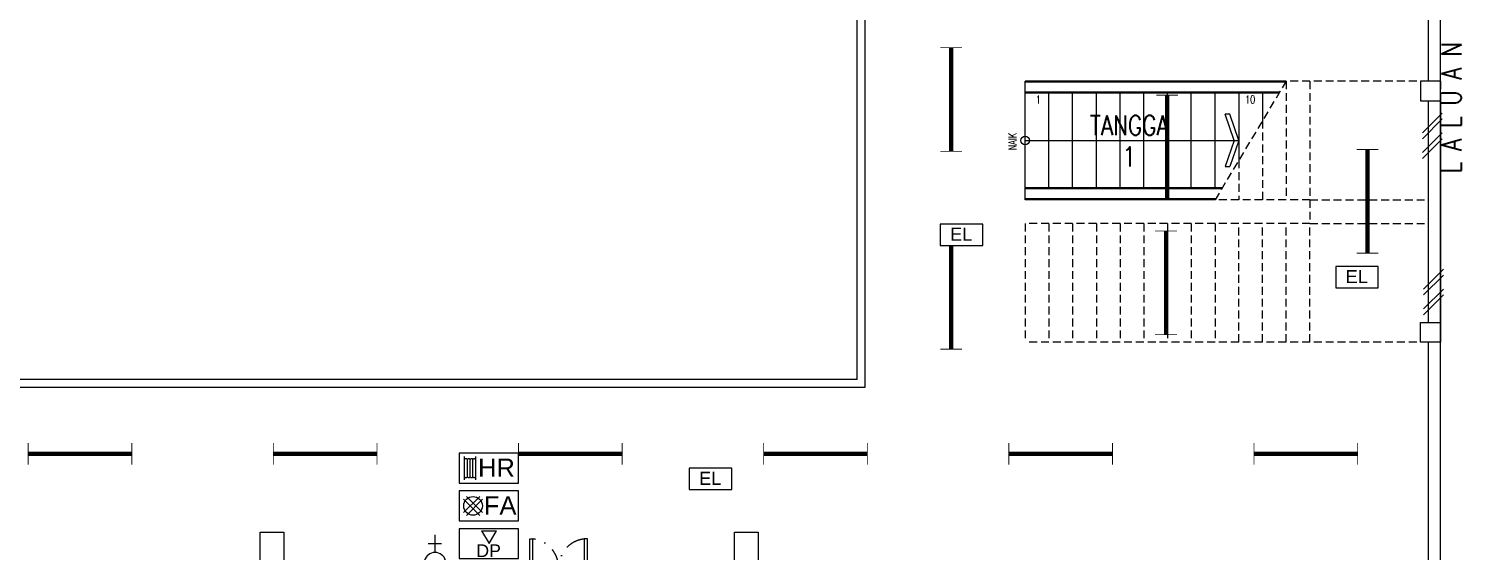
# Model space of a CAD drawing. Header units: inches. Extents: x -106706990 to 300603, y -86718466 to 1728185.
# Drawn here: x 32263 to 50379, y 24761 to 31368 of the extents above; entities that cross this region are included whole.
import ezdxf
from ezdxf.enums import TextEntityAlignment as Align

# ---------------------------------------------------------------- set-up
doc = ezdxf.new("R2010")
doc.units = ezdxf.units.IN
doc.header["$MEASUREMENT"] = 0
for name, pattern in [('DASHDOT', [1, 0.5, -0.25, 0, -0.25]), ('DASHED2', [0.375, 0.25, -0.125]), ('HIDDEN', [0.375, 0.25, -0.125])]:
    doc.linetypes.add(name, pattern=pattern)
for name, color, linetype in [('A-COLUMN', 3, 'Continuous'), ('A-DOOR', 9, 'Continuous'), ('A-DRAIN', 9, 'Continuous'), ('A-NOTE', 2, 'Continuous'), ('A-ROOMSYM', 3, 'Continuous'), ('A-STAIR', 2, 'Continuous'), ('A-STAIRH', 8, 'HIDDEN'), ('A-SYM', 8, 'Continuous'), ('A-TXTBOMBA', 7, 'Continuous'), ('A-WALL', 1, 'Continuous'), ('A-WLH', 7, 'Continuous'), ('EL LIGHT', 6, 'Continuous'), ('ELECT', 6, 'Continuous'), ('LAMP', 5, 'Continuous')]:
    doc.layers.add(name, color=color, linetype=linetype)
doc.styles.add('arial', font='arial.ttf')
doc.styles.add('ROMANS', font='romans.shx', dxfattribs={"width": 0.75, "height": 200})
doc.styles.add('style1', font='romans.shx', dxfattribs={"height": 750})

# ---------------------------------------------------------------- blocks, each defined once
blk = doc.blocks.new('A$C49831240')
at = {"layer": 'A-WLH', "color": 8}
for p, q in [((250, 575), (0, 325)), ((250, 500), (0, 250)), ((250, 325), (0, 75)), ((250, 250), (0, 0))]:
    blk.add_line(p, q, dxfattribs=at)
blk = doc.blocks.new('A$C77D277CE')
at = {"layer": 'A-TXTBOMBA', "color": 8}
for p, q in [((67, 1028), (67, 1321)), ((103, 1066), (103, 1283)), ((137, 1066), (137, 1283)), ((172, 1066), (172, 1283)), ((207, 1028), (207, 1321)), ((258, 817), (54, 613)), ((258, 578), (54, 782)), ((293, 613), (89, 817)), ((293, 782), (89, 578)), ((281, 384), (377, 221)), ((281, 384), (469, 384)), ((377, 221), (469, 384))]:
    blk.add_line(p, q, dxfattribs=at)
for points in [[(750, 1365), (0, 1365), (0, 987), (750, 987)], [(750, 887), (0, 887), (0, 509), (750, 509)], [(750, 409), (0, 409), (0, 31), (750, 31)]]:
    blk.add_lwpolyline(points, close=True, dxfattribs=at)
blk.add_circle((173, 698), 118, dxfattribs=at)
for centre, radius, start, end in [((85, 1274), 20, 25.6963, 154.3037), ((120, 1274), 19.4, 26.5651, 153.4349), ((155, 1274), 19.4, 26.5651, 153.4349), ((189, 1274), 19.4, 26.5651, 153.4349), ((85, 1075), 20, 205.6963, 334.3037), ((120, 1075), 19.4, 206.5651, 333.4349), ((155, 1075), 19.4, 206.5651, 333.4349), ((189, 1075), 19.4, 206.5651, 333.4349)]:
    blk.add_arc(centre, radius, start, end, dxfattribs=at)
at = {"layer": 'A-TXTBOMBA', "color": 8, "style": 'arial'}
for s, height, p in [('HR', 230.5, (237, 1066)), ('FA', 230.5, (311, 588)), ('DP', 160, (215, 51))]:
    blk.add_text(s, height=height, dxfattribs=at).set_placement(p)
blk = doc.blocks.new('YBC136')
at = {"layer": 'LAMP'}
for points, const_width in [([(-135001, 195526), (-135001, 195250)], 10.9), ([(-133690, 195526), (-133690, 195250)], 10.9), ([(-135001, 195388), (-133690, 195388)], 54.6)]:
    blk.add_lwpolyline(points, dxfattribs=dict(at, const_width=const_width))
blk = doc.blocks.new('*U272')
at = {"layer": 'LAMP'}
blk.add_blockref('YBC136', (134346, -195388, -5), dxfattribs=at)
blk = doc.blocks.new('*U273')
at = {"layer": 'LAMP', "color": 0, "linetype": 'ByBlock', "lineweight": -2, "transparency": 16777216}
for p in [(12400, 0), (15500, 0), (18600, 0), (21700, 0), (24800, 0), (27900, 0)]:
    blk.add_blockref('*U272', p, dxfattribs=at)
blk = doc.blocks.new('*U276')
at = {"layer": 'LAMP', "rotation": 270}
blk.add_blockref('YBC136', (-195388, -134346, -5), dxfattribs=at)
blk = doc.blocks.new('*U277')
at = {"layer": 'LAMP', "color": 0, "linetype": 'ByBlock', "lineweight": -2, "transparency": 16777216}
for p in [(0, 2500), (0, 0)]:
    blk.add_blockref('*U276', p, dxfattribs=at)
blk = doc.blocks.new('EMERGENCY LIGHT')
at = {"layer": 'EL LIGHT', "color": 6}
blk.add_lwpolyline([(49518, 4900), (48981, 4900), (48981, 4630), (49518, 4630)], close=True, dxfattribs=at)
at = {"layer": 'EL LIGHT', "color": 6, "style": 'arial'}
blk.add_text('EL', height=164.8, dxfattribs=at).set_placement((49105, 4690))
blk = doc.blocks.new('SOCKET')
at = {"layer": 'ELECT', "color": 6}
for p, q in [((15249, 25891), (15249, 26116)), ((15164, 26004), (15333, 26004)), ((15112, 25702), (15385, 25702))]:
    blk.add_line(p, q, dxfattribs=at)
blk.add_arc((15249, 25755), 136, 336.9763, 203.0237, dxfattribs=at)

msp = doc.modelspace()

# ---------------------------------------------------------------- linework, layer by layer
at = {"layer": 'A-COLUMN', "color": 8}
for p, q in [((50113.8, 30704.4), (49863.8, 30704.4)), ((49863.8, 30704.4), (49863.8, 30454.4)), ((50113.8, 30454.4), (50113.8, 30704.4)), ((49863.8, 30454.4), (50113.8, 30454.4)), ((49863.8, 27404.4), (49863.8, 27654.4)), ((49863.8, 27654.4), (50113.8, 27654.4)), ((50113.8, 27654.4), (50113.8, 27404.4)), ((50113.8, 27404.4), (49863.8, 27404.4))]:
    msp.add_line(p, q, dxfattribs=at)
for points in [[(35188.8, 25004.4), (35488.8, 25004.4), (35488.8, 24404.4), (35188.8, 24404.4)], [(41188.8, 25004.4), (41488.8, 25004.4), (41488.8, 24404.4), (41188.8, 24404.4)], [(41188.8, 25004.4), (41488.8, 25004.4), (41488.8, 24404.4), (41188.8, 24404.4)]]:
    msp.add_lwpolyline(points, close=True, dxfattribs=at)
at = {"layer": 'A-DOOR', "color": 8}
for p, q in [((38598.8, 24554.4), (38598.8, 24917.5)), ((38598.8, 24917.5), (38636.8, 24917.5)), ((38636.8, 24554.4), (38636.8, 24917.5)), ((39290.8, 24554.4), (39290.8, 24917.5)), ((39328.8, 24917.5), (39290.8, 24917.5)), ((39328.8, 24554.4), (39328.8, 24917.5))]:
    msp.add_line(p, q, dxfattribs=at)
at = {"layer": 'A-DOOR', "color": 8, "linetype": 'DASHDOT', "ltscale": 500}
for centre, start, end in [((38598.8, 24554.4), 0, 84.02413), ((39328.8, 24554.4), 95.97587, 180)]:
    msp.add_arc(centre, 365, start, end, dxfattribs=at)
at = {"layer": 'A-DRAIN', "color": 8, "linetype": 'Continuous', "ltscale": 1000}
for p, q in [((42838.8, 26834.4), (42838.8, 31604.4)), ((42738.8, 26934.4), (42738.8, 31504.4)), ((42738.8, 26934.4), (18508.8, 26934.4)), ((26038.8, 26834.4), (42838.8, 26834.4))]:
    msp.add_line(p, q, dxfattribs=at)
at = {"layer": 'A-NOTE', "color": 8, "linetype": 'Continuous', "ltscale": 500}
for p, q in [((48163.8, 30704.4), (44863.8, 30704.4)), ((48073.8, 30554.4), (44863.8, 30554.4)), ((47506.1, 29954.4), (47393.4, 30285.4)), ((47451, 30285.4), (47393.4, 30285.4)), ((47563.8, 29954.4), (47451, 30285.4)), ((44863.8, 29954.4), (47563.8, 29954.4)), ((47506.1, 29954.4), (47393.4, 29623.5)), ((47563.8, 29954.4), (47451, 29623.5)), ((47393.4, 29623.5), (47451, 29623.5)), ((47353.8, 29354.4), (44863.8, 29354.4)), ((47263.8, 29204.4), (44863.8, 29204.4))]:
    msp.add_line(p, q, dxfattribs=at)
msp.add_circle((44863.8, 29954.4), 55, dxfattribs=at)
at = {"layer": 'A-STAIR', "color": 8}
for p, q in [((49963.8, 30704.4), (49963.8, 39854.4)), ((50113.8, 18104.4), (50113.8, 39854.4)), ((44863.8, 29204.4), (44863.8, 30704.4)), ((48156.6, 30692.4), (44863.8, 30692.4)), ((48081, 30566.4), (44863.8, 30566.4)), ((45163.8, 29354.4), (45163.8, 30554.4)), ((45463.8, 29354.4), (45463.8, 30554.4)), ((45763.8, 29354.4), (45763.8, 30554.4)), ((46063.8, 29354.4), (46063.8, 30554.4)), ((46363.8, 29354.4), (46363.8, 30554.4)), ((46663.8, 29354.4), (46663.8, 30554.4)), ((46963.8, 29354.4), (46963.8, 30554.4)), ((47263.8, 29354.4), (47263.8, 30554.4)), ((47563.8, 30554.4), (47563.8, 29704.4)), ((47863.8, 30554.4), (47863.8, 30204.4)), ((47346.6, 29342.4), (44863.8, 29342.4)), ((47271, 29216.4), (44863.8, 29216.4)), ((49963.8, 18104.4), (49963.8, 27404.4))]:
    msp.add_line(p, q, dxfattribs=at)
at = {"layer": 'A-STAIRH', "color": 8, "linetype": 'DASHED2', "ltscale": 400}
for p, q in [((48163.8, 30704.4), (47263.8, 29204.4)), ((50113.8, 30704.4), (48013.8, 30704.4)), ((48163.8, 30704.4), (48163.8, 29204.4)), ((48463.8, 30704.4), (48463.8, 29204.4)), ((50113.8, 30704.4), (50113.8, 27404.4)), ((47863.8, 30204.4), (47863.8, 29204.4)), ((47563.8, 29704.4), (47563.8, 29204.4)), ((48463.8, 29204.4), (47263.8, 29204.4)), ((48463.8, 29204.4), (48463.8, 28904.4)), ((48463.8, 29204.4), (49963.8, 29204.4)), ((48463.8, 28904.4), (44863.8, 28904.4)), ((44863.8, 28904.4), (44863.8, 27404.4)), ((45163.8, 28904.4), (45163.8, 27404.4)), ((45463.8, 28904.4), (45463.8, 27404.4)), ((45763.8, 28904.4), (45763.8, 27404.4)), ((46063.8, 28904.4), (46063.8, 27404.4)), ((46363.8, 28904.4), (46363.8, 27404.4)), ((46663.8, 28904.4), (46663.8, 27404.4)), ((46963.8, 28904.4), (46963.8, 27404.4)), ((47263.8, 28904.4), (47263.8, 27404.4)), ((47563.8, 27404.4), (47563.8, 28904.4)), ((47863.8, 27404.4), (47863.8, 28904.4)), ((48163.8, 27404.4), (48163.8, 28904.4)), ((48463.8, 27404.4), (48463.8, 28904.4)), ((48463.8, 28904.4), (49963.8, 28904.4)), ((50113.8, 27404.4), (44863.8, 27404.4))]:
    msp.add_line(p, q, dxfattribs=at)
at = {"layer": 'A-WALL', "color": 8}
for points in [[(49963.8, 27654.4), (49963.8, 30454.4)], [(50113.8, 30454.4), (50113.8, 27654.4)]]:
    msp.add_lwpolyline(points, dxfattribs=at)

# ---------------------------------------------------------------- block references
at = {"layer": 'A-TXTBOMBA', "color": 8}
msp.add_blockref('A$C77D277CE', (37708.4, 24637.5), dxfattribs=at)
at = {"layer": 'A-WLH', "color": 8}
for p in [(49887.1, 29726.4), (49902, 27751.7)]:
    msp.add_blockref('A$C49831240', p, dxfattribs=at)
at = {"layer": 'ELECT', "color": 7, "linetype": 'HIDDEN'}
msp.add_blockref('SOCKET', (22152.1, -1144.6), dxfattribs=at)
at = {"layer": 'LAMP', "color": 0}
for name, p in [('*U277', (43928.2, 27972.9)), ('EMERGENCY LIGHT', (-5190.8, 23998.6)), ('EMERGENCY LIGHT', (-190, 23461.3)), ('*U273', (20511.5, 25993.2, -10.9)), ('EMERGENCY LIGHT', (-8364.7, 20911.1))]:
    msp.add_blockref(name, p, dxfattribs=at)
at = {"layer": 'LAMP', "rotation": 270}
for p in [(-148728.9, -104474.7), (-146197, -105159.5), (-148743.1, -106190.3)]:
    msp.add_blockref('YBC136', p, dxfattribs=at)

# ---------------------------------------------------------------- texts
at = {"layer": 'A-NOTE', "color": 8, "linetype": 'Continuous', "ltscale": 500, "style": 'ROMANS', "width": 0.75}
msp.add_text('NAIK', height=100, rotation=90, dxfattribs=at).set_placement((44752.3, 29829.8))
at = {"layer": 'A-ROOMSYM', "color": 8, "style": 'style1', "width": 0.8}
msp.add_text('L A L U A N', height=250, rotation=90, dxfattribs=at).set_placement((50378.6, 30372.1), align=Align.CENTER)
for s, p in [('TANGGA', (46179.9, 30020.9)), ('1', (46179.9, 29624.7))]:
    msp.add_text(s, height=250, dxfattribs=at).set_placement(p, align=Align.CENTER)
at = {"layer": 'A-SYM', "color": 8, "linetype": 'HIDDEN', "ltscale": 500, "style": 'ROMANS', "width": 0.75}
for s, p in [('1', (44997.3, 30422.5)), ('10', (47643.4, 30422.2))]:
    msp.add_text(s, height=100, dxfattribs=at).set_placement(p)

doc.saveas('drawing.dxf')
